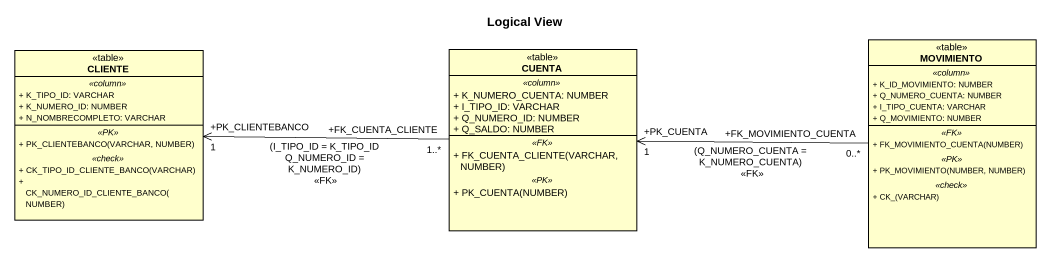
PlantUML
@startuml
title Logical View
hide circle
hide empty members
skinparam classAttributeIconSize 0
class MOVIMIENTO <<table>> {
  .. <<column>> ..
  + K_ID_MOVIMIENTO: NUMBER
  + Q_NUMERO_CUENTA: NUMBER
  + I_TIPO_CUENTA: VARCHAR
  + Q_MOVIMIENTO: NUMBER
  .. <<FK>> ..
  + FK_MOVIMIENTO_CUENTA(NUMBER)
  .. <<PK>> ..
  + PK_MOVIMIENTO(NUMBER, NUMBER)
  .. <<check>> ..
  + CK_(VARCHAR)
}
class CLIENTE <<table>> {
  .. <<column>> ..
  + K_TIPO_ID: VARCHAR
  + K_NUMERO_ID: NUMBER
  + N_NOMBRECOMPLETO: VARCHAR
  .. <<PK>> ..
  + PK_CLIENTEBANCO(VARCHAR, NUMBER)
  .. <<check>> ..
  + CK_TIPO_ID_CLIENTE_BANCO(VARCHAR)
  + CK_NUMERO_ID_CLIENTE_BANCO(NUMBER)
}
class CUENTA <<table>> {
  .. <<column>> ..
  + K_NUMERO_CUENTA: NUMBER
  + I_TIPO_ID: VARCHAR
  + Q_NUMERO_ID: NUMBER
  + Q_SALDO: NUMBER
  .. <<FK>> ..
  + FK_CUENTA_CLIENTE(VARCHAR, NUMBER)
  .. <<PK>> ..
  + PK_CUENTA(NUMBER)
}
MOVIMIENTO "+FK_MOVIMIENTO_CUENTA\n0..*" -left-> "+PK_CUENTA\n1" CUENTA : (Q_NUMERO_CUENTA = K_NUMERO_CUENTA)\n<<FK>>
CUENTA "+FK_CUENTA_CLIENTE\n1..*" -left-> "+PK_CLIENTEBANCO\n1" CLIENTE : (I_TIPO_ID = K_TIPO_ID Q_NUMERO_ID = K_NUMERO_ID)\n<<FK>>
@enduml
